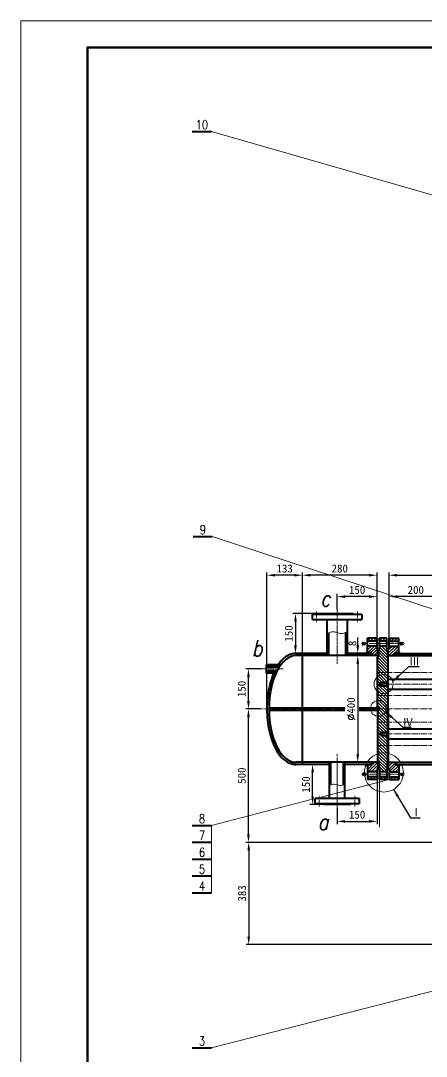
# Model space of a CAD drawing. Extents: x 0 to 19525, y -1551 to 5940.
# Drawn here: x 11115 to 12636, y 2058 to 5940 of the extents above; entities that cross this region are included whole.
import ezdxf
from ezdxf.enums import TextEntityAlignment as Align

# ---------------------------------------------------------------- set-up
doc = ezdxf.new("R2010")
doc.units = 0
doc.header["$LTSCALE"] = 10
doc.header["$PDMODE"] = 1
doc.linetypes.add('ZXX-L', pattern=[3.28, 2.5, -0.3, 0.18, -0.3])
doc.linetypes.add('ZXX-S', pattern=[1.27, 0.75, -0.2, 0.12, -0.2])
doc.layers.get('Defpoints').update_dxf_attribs({"linetype": 'CONTINUOUS'})
for name, color, linetype, lineweight in [('A 粗实线', 1, 'CONTINUOUS', 40), ('B 细实线', 7, 'CONTINUOUS', 18), ('C 文 字', 2, 'CONTINUOUS', 20), ('D 短中心线', 3, 'ZXX-S', 18), ('E 长中心线', 3, 'ZXX-L', 18), ('J 标注尺寸', 2, 'CONTINUOUS', 18)]:
    doc.layers.add(name, color=color, linetype=linetype, lineweight=lineweight)
doc.styles.add('ITALICT', font='ITALICT.shx', dxfattribs={"width": 0.7})
doc.styles.add('ROMANC', font='romanc', dxfattribs={"width": 0.7, "height": 6})
doc.styles.get("Standard").update_dxf_attribs({"font": 'SIMFANG.TTF'})
doc.dimstyles.new('通用标注4.0', dxfattribs={"dimscale": 10, "dimtxt": 3, "dimasz": 3, "dimexe": 1, "dimexo": 0, "dimgap": 1, "dimtad": 1, "dimdec": 0, "dimzin": 0, "dimdsep": 46, "dimtxsty": 'Standard', "dimcen": 0, "dimadec": 0, "dimazin": 0, "dimtfac": 0.375, "dimtdec": 0, "dimtmove": 2, "dimatfit": 3, "dimfxl": 0, "dimtzin": 0, "dimarcsym": 0})
pattern_1 = [(315, (0, 6719.8421), (-1.12253202, -1.12253202), []), (225, (0, 6719.8421), (-1.12253202, 1.12253202), [])]

# ---------------------------------------------------------------- blocks, each defined once
blk = doc.blocks.new('*D40')
at = {"layer": 'C 文 字', "color": 0, "lineweight": -2}
for p, q in [((12496.4, 3624.9), (12496.4, 3791)), ((12666.4, 3781), (12526.4, 3781)), ((12696.4, 3797.5), (12696.4, 3771))]:
    blk.add_line(p, q, dxfattribs=at)
at = {"layer": 'C 文 字', "color": 0}
for points in [[(12526.4, 3786), (12526.4, 3776), (12496.4, 3781)], [(12666.4, 3786), (12666.4, 3776), (12696.4, 3781)]]:
    blk.add_solid(points, dxfattribs=at)
at = {"layer": 'Defpoints', "color": 0}
for p in [(12496.4, 3781), (12696.4, 3797.5), (12496.4, 3624.9)]:
    blk.add_point(p, dxfattribs=at)
at = {"layer": 'C 文 字', "color": 0, "insert": (12596.4, 3806), "char_height": 30, "attachment_point": 5}
blk.add_mtext('200', dxfattribs=at)
blk = doc.blocks.new('*D41')
at = {"layer": 'C 文 字', "color": 0, "lineweight": -2}
for p, q in [((12301.4, 3732.2), (12301.4, 3791)), ((12421.4, 3781), (12331.4, 3781)), ((12451.4, 3624.9), (12451.4, 3791))]:
    blk.add_line(p, q, dxfattribs=at)
at = {"layer": 'C 文 字', "color": 0}
for points in [[(12331.4, 3786), (12331.4, 3776), (12301.4, 3781)], [(12421.4, 3786), (12421.4, 3776), (12451.4, 3781)]]:
    blk.add_solid(points, dxfattribs=at)
at = {"layer": 'Defpoints', "color": 0}
for p in [(12301.4, 3781), (12301.4, 3732.2), (12451.4, 3624.9)]:
    blk.add_point(p, dxfattribs=at)
at = {"layer": 'C 文 字', "color": 0, "insert": (12376.4, 3806), "char_height": 30, "attachment_point": 5}
blk.add_mtext('150', dxfattribs=at)
blk = doc.blocks.new('*D42')
at = {"layer": 'C 文 字', "color": 0, "lineweight": -2}
for p, q in [((12396.1, 3559.9), (12368.8, 3559.9)), ((12378.8, 3529.9), (12378.8, 3189.9)), ((12396.1, 3159.9), (12368.8, 3159.9))]:
    blk.add_line(p, q, dxfattribs=at)
at = {"layer": 'C 文 字', "color": 0}
for points in [[(12373.8, 3529.9), (12383.8, 3529.9), (12378.8, 3559.9)], [(12373.8, 3189.9), (12383.8, 3189.9), (12378.8, 3159.9)]]:
    blk.add_solid(points, dxfattribs=at)
at = {"layer": 'Defpoints', "color": 0}
for p in [(12396.1, 3559.9), (12378.8, 3159.9), (12396.1, 3159.9)]:
    blk.add_point(p, dxfattribs=at)
at = {"layer": 'C 文 字', "color": 0, "insert": (12353.8, 3359.9), "char_height": 30, "attachment_point": 5, "rotation": 90}
blk.add_mtext('{\\Ftxt.shx;%%c}400', dxfattribs=at)
blk = doc.blocks.new('*D43')
at = {"layer": 'C 文 字', "color": 0, "lineweight": -2}
for p, q in [((12378.8, 3597.9), (12378.8, 3627.9)), ((12378.8, 3567.9), (12368.8, 3567.9)), ((12378.8, 3559.9), (12368.8, 3559.9)), ((12378.8, 3559.9), (12378.8, 3567.9)), ((12378.8, 3529.9), (12378.8, 3499.9))]:
    blk.add_line(p, q, dxfattribs=at)
at = {"layer": 'C 文 字', "color": 0}
for points in [[(12373.8, 3597.9), (12383.8, 3597.9), (12378.8, 3567.9)], [(12373.8, 3529.9), (12383.8, 3529.9), (12378.8, 3559.9)]]:
    blk.add_solid(points, dxfattribs=at)
at = {"layer": 'Defpoints', "color": 0}
for p in [(12378.8, 3567.9), (12378.8, 3567.9), (12378.8, 3559.9)]:
    blk.add_point(p, dxfattribs=at)
at = {"layer": 'C 文 字', "color": 0, "insert": (12358.6, 3605.9), "char_height": 30, "attachment_point": 5, "rotation": 90}
blk.add_mtext('8', dxfattribs=at)
blk = doc.blocks.new('*D44')
at = {"layer": 'C 文 字', "color": 0, "lineweight": -2}
for p, q in [((12016.5, 3509.9), (11959, 3509.9)), ((11969, 3389.9), (11969, 3479.9)), ((12013, 3359.9), (11959, 3359.9))]:
    blk.add_line(p, q, dxfattribs=at)
at = {"layer": 'C 文 字', "color": 0}
for points in [[(11964, 3479.9), (11974, 3479.9), (11969, 3509.9)], [(11964, 3389.9), (11974, 3389.9), (11969, 3359.9)]]:
    blk.add_solid(points, dxfattribs=at)
at = {"layer": 'Defpoints', "color": 0}
for p in [(11969, 3509.9), (12016.5, 3509.9), (12013, 3359.9)]:
    blk.add_point(p, dxfattribs=at)
at = {"layer": 'C 文 字', "color": 0, "insert": (11944, 3434.9), "char_height": 30, "attachment_point": 5, "rotation": 90}
blk.add_mtext('150', dxfattribs=at)
blk = doc.blocks.new('*D45')
at = {"layer": 'C 文 字', "color": 0, "lineweight": -2}
for p, q in [((12171.4, 3559.9), (12171.4, 3871.3)), ((12421.4, 3861.3), (12201.4, 3861.3)), ((12451.4, 3764.2), (12451.4, 3871.3))]:
    blk.add_line(p, q, dxfattribs=at)
at = {"layer": 'C 文 字', "color": 0}
for points in [[(12201.4, 3866.3), (12201.4, 3856.3), (12171.4, 3861.3)], [(12421.4, 3866.3), (12421.4, 3856.3), (12451.4, 3861.3)]]:
    blk.add_solid(points, dxfattribs=at)
at = {"layer": 'Defpoints', "color": 0}
for p in [(12171.4, 3861.3), (12451.4, 3764.2), (12171.4, 3559.9)]:
    blk.add_point(p, dxfattribs=at)
at = {"layer": 'C 文 字', "color": 0, "insert": (12311.4, 3886.3), "char_height": 30, "attachment_point": 5}
blk.add_mtext('280', dxfattribs=at)
blk = doc.blocks.new('*D46')
at = {"layer": 'C 文 字', "color": 0, "lineweight": -2}
for p, q in [((12038.4, 3359.9), (12038.4, 3871.3)), ((12141.4, 3861.3), (12068.4, 3861.3)), ((12171.4, 3861.3), (12171.4, 3871.3))]:
    blk.add_line(p, q, dxfattribs=at)
at = {"layer": 'C 文 字', "color": 0}
for points in [[(12068.4, 3866.3), (12068.4, 3856.3), (12038.4, 3861.3)], [(12141.4, 3866.3), (12141.4, 3856.3), (12171.4, 3861.3)]]:
    blk.add_solid(points, dxfattribs=at)
at = {"layer": 'Defpoints', "color": 0}
for p in [(12038.4, 3861.3), (12171.4, 3861.3), (12038.4, 3359.9)]:
    blk.add_point(p, dxfattribs=at)
at = {"layer": 'C 文 字', "color": 0, "insert": (12104.9, 3886.3), "char_height": 30, "attachment_point": 5}
blk.add_mtext('133', dxfattribs=at)
blk = doc.blocks.new('*D47')
at = {"layer": 'C 文 字', "color": 0, "lineweight": -2}
for p, q in [((11969, 3359.9), (11959, 3359.9)), ((11969, 2889.9), (11969, 3329.9)), ((12755.1, 2859.9), (11959, 2859.9))]:
    blk.add_line(p, q, dxfattribs=at)
at = {"layer": 'C 文 字', "color": 0}
for points in [[(11964, 3329.9), (11974, 3329.9), (11969, 3359.9)], [(11964, 2889.9), (11974, 2889.9), (11969, 2859.9)]]:
    blk.add_solid(points, dxfattribs=at)
at = {"layer": 'Defpoints', "color": 0}
for p in [(11969, 3359.9), (11969, 3359.9), (12755.1, 2859.9)]:
    blk.add_point(p, dxfattribs=at)
at = {"layer": 'C 文 字', "color": 0, "insert": (11944, 3109.9), "char_height": 30, "attachment_point": 5, "rotation": 90}
blk.add_mtext('500', dxfattribs=at)
blk = doc.blocks.new('*D48')
at = {"layer": 'C 文 字', "color": 0, "lineweight": -2}
for p, q in [((12451.4, 3094.9), (12451.4, 2928.6)), ((12301.4, 2987.7), (12301.4, 2928.6)), ((12331.4, 2938.6), (12421.4, 2938.6))]:
    blk.add_line(p, q, dxfattribs=at)
at = {"layer": 'C 文 字', "color": 0}
for points in [[(12331.4, 2943.6), (12331.4, 2933.6), (12301.4, 2938.6)], [(12421.4, 2943.6), (12421.4, 2933.6), (12451.4, 2938.6)]]:
    blk.add_solid(points, dxfattribs=at)
at = {"layer": 'Defpoints', "color": 0}
for p in [(12451.4, 3094.9), (12301.4, 2987.7), (12451.4, 2938.6)]:
    blk.add_point(p, dxfattribs=at)
at = {"layer": 'C 文 字', "color": 0, "insert": (12376.4, 2963.6), "char_height": 30, "attachment_point": 5}
blk.add_mtext('150', dxfattribs=at)
blk = doc.blocks.new('*D49')
at = {"layer": 'C 文 字', "color": 0, "lineweight": -2}
for p, q in [((12240.4, 3718), (12135.3, 3718)), ((12145.3, 3688), (12145.3, 3597.9)), ((12240.4, 3567.9), (12135.3, 3567.9))]:
    blk.add_line(p, q, dxfattribs=at)
at = {"layer": 'C 文 字', "color": 0}
for points in [[(12140.3, 3688), (12150.3, 3688), (12145.3, 3718)], [(12140.3, 3597.9), (12150.3, 3597.9), (12145.3, 3567.9)]]:
    blk.add_solid(points, dxfattribs=at)
at = {"layer": 'Defpoints', "color": 0}
for p in [(12240.4, 3718), (12145.3, 3567.9), (12240.4, 3567.9)]:
    blk.add_point(p, dxfattribs=at)
at = {"layer": 'C 文 字', "color": 0, "insert": (12120.3, 3642.9), "char_height": 30, "attachment_point": 5, "rotation": 90}
blk.add_mtext('150', dxfattribs=at)
blk = doc.blocks.new('*D50')
at = {"layer": 'C 文 字', "color": 0, "lineweight": -2}
for p, q in [((12257.9, 3151.9), (12199.7, 3151.9)), ((12209.7, 3031.7), (12209.7, 3121.9)), ((12272.9, 3001.7), (12199.7, 3001.7))]:
    blk.add_line(p, q, dxfattribs=at)
at = {"layer": 'C 文 字', "color": 0}
for points in [[(12204.7, 3121.9), (12214.7, 3121.9), (12209.7, 3151.9)], [(12204.7, 3031.7), (12214.7, 3031.7), (12209.7, 3001.7)]]:
    blk.add_solid(points, dxfattribs=at)
at = {"layer": 'Defpoints', "color": 0}
for p in [(12209.7, 3151.9), (12257.9, 3151.9), (12272.9, 3001.7)]:
    blk.add_point(p, dxfattribs=at)
at = {"layer": 'C 文 字', "color": 0, "insert": (12184.7, 3076.8), "char_height": 30, "attachment_point": 5, "rotation": 90}
blk.add_mtext('150', dxfattribs=at)
blk = doc.blocks.new('*D56')
at = {"layer": 'C 文 字', "color": 0, "lineweight": -2}
for p, q in [((12496.4, 3781), (12496.4, 3871.3)), ((12526.4, 3861.3), (12956.4, 3861.3)), ((12986.4, 3549.9), (12986.4, 3871.3))]:
    blk.add_line(p, q, dxfattribs=at)
at = {"layer": 'C 文 字', "color": 0}
for points in [[(12526.4, 3866.3), (12526.4, 3856.3), (12496.4, 3861.3)], [(12956.4, 3866.3), (12956.4, 3856.3), (12986.4, 3861.3)]]:
    blk.add_solid(points, dxfattribs=at)
at = {"layer": 'Defpoints', "color": 0}
for p in [(12986.4, 3861.3), (12496.4, 3781), (12986.4, 3549.9)]:
    blk.add_point(p, dxfattribs=at)
at = {"layer": 'C 文 字', "color": 0, "insert": (12741.4, 3886.3), "char_height": 30, "attachment_point": 5}
blk.add_mtext('490', dxfattribs=at)
blk = doc.blocks.new('*D58')
at = {"layer": 'C 文 字', "color": 0, "lineweight": -2}
for p, q in [((11970, 2859.9), (11960, 2859.9)), ((11970, 2829.9), (11970, 2506.8)), ((13404.4, 2476.8), (11960, 2476.8))]:
    blk.add_line(p, q, dxfattribs=at)
at = {"layer": 'C 文 字', "color": 0}
for points in [[(11965, 2829.9), (11975, 2829.9), (11970, 2859.9)], [(11965, 2506.8), (11975, 2506.8), (11970, 2476.8)]]:
    blk.add_solid(points, dxfattribs=at)
at = {"layer": 'Defpoints', "color": 0}
for p in [(11970, 2859.9), (11970, 2476.8), (13404.4, 2476.8)]:
    blk.add_point(p, dxfattribs=at)
at = {"layer": 'C 文 字', "color": 0, "insert": (11945, 2668.4), "char_height": 30, "attachment_point": 5, "rotation": 90}
blk.add_mtext('383', dxfattribs=at)

msp = doc.modelspace()

# ---------------------------------------------------------------- hatches: boundary and pattern name
at = {"layer": 'C 文 字'}
h = msp.add_hatch(dxfattribs=at)
h.set_pattern_fill('ANSI31', color=256, scale=2.5, style=0)
h.paths.add_polyline_path([(12451.41, 3624.92), (12415.41, 3624.92), (12415.41, 3613.92), (12451.41, 3613.92)])
h.paths.add_polyline_path([(12451.41, 3595.92), (12415.41, 3595.92), (12415.41, 3575.12), (12418.41, 3569.92), (12428.41, 3569.92), (12434.18, 3559.92), (12454.41, 3559.92), (12454.41, 3582.42), (12451.41, 3585.42)])
h.paths.add_polyline_path([(12532.41, 3624.92), (12496.41, 3624.92), (12496.41, 3613.92), (12532.41, 3613.92)])
h.paths.add_polyline_path([(12532.41, 3595.92), (12496.41, 3595.92), (12496.41, 3585.42), (12493.41, 3582.42), (12493.41, 3559.92), (12513.63, 3559.92), (12519.41, 3569.92), (12529.41, 3569.92), (12532.41, 3575.12)])
h = msp.add_hatch(dxfattribs=at)
h.set_pattern_fill('ANSI31', color=256, scale=2.5, angle=90, style=0)
h.paths.add_polyline_path([(12460.41, 3624.92), (12460.41, 3613.92), (12487.41, 3613.92), (12487.41, 3624.92)])
h.paths.add_polyline_path([(12460.41, 3585.42), (12457.41, 3582.42), (12457.41, 3557.92), (12453.41, 3553.92), (12453.41, 3496.52), (12491.41, 3496.52), (12491.41, 3556.92), (12490.41, 3557.92), (12490.41, 3582.42), (12487.41, 3585.42), (12487.41, 3595.92), (12460.41, 3595.92)])
h.paths.add_polyline_path([(12453.41, 3496.52), (12453.41, 3453.22), (12461.94, 3453.22), (12465.41, 3459.22), (12471.41, 3459.22), (12471.41, 3461.22), (12491.41, 3461.22), (12491.41, 3496.52)])
h.paths.add_polyline_path([(12471.41, 3461.22), (12471.41, 3459.22), (12489.41, 3459.22), (12491.41, 3461.22)], flags=16)
h.paths.add_polyline_path([(12471.41, 3447.22), (12471.41, 3445.22), (12491.41, 3445.22), (12489.41, 3447.22)])
h = msp.add_hatch(dxfattribs=at)
h.set_pattern_fill('ANSI37', color=256, scale=0.5, style=0)
h.paths.add_polyline_path([(12428.41, 3569.92), (12418.41, 3569.92), (12415.41, 3575.12), (12409.41, 3567.92), (12425.41, 3567.92), (12425.41, 3559.92), (12434.18, 3559.92)])
h = msp.add_hatch(dxfattribs=at)
h.set_pattern_fill('ANSI37', color=256, scale=0.5, style=0)
h.paths.add_polyline_path([(12457.41, 3582.42), (12454.41, 3582.42), (12454.41, 3559.92), (12457.41, 3559.92)])
h.paths.add_polyline_path([(12493.41, 3582.42), (12490.41, 3582.42), (12490.41, 3559.92), (12493.41, 3559.92)])
h = msp.add_hatch(dxfattribs=at)
h.set_pattern_fill('ANSI37', color=256, scale=0.5, style=0)
h.set_pattern_definition([(135, (24947.8168, 0), (1.12253202, 1.12253202), []), (45, (24947.8168, 0), (1.12253202, -1.12253202), [])])
h.paths.add_polyline_path([(12519.41, 3569.92), (12529.41, 3569.92), (12532.41, 3575.12), (12538.41, 3567.92), (12522.41, 3567.92), (12522.41, 3559.92), (12513.63, 3559.92)])
h = msp.add_hatch(dxfattribs=at)
h.set_pattern_fill('ANSI31', color=256, scale=2.5, angle=90, style=0)
h.paths.add_polyline_path([(12491.41, 3445.22), (12471.41, 3445.22), (12471.41, 3447.22), (12465.41, 3447.22), (12461.94, 3453.22), (12453.41, 3453.22), (12453.41, 3409.92), (12491.41, 3409.92)])
h.paths.add_polyline_path([(12491.41, 3409.92), (12453.41, 3409.92), (12453.41, 3365.92), (12457.41, 3365.92), (12457.41, 3359.92), (12491.41, 3359.92)])
h.paths.add_polyline_path([(12453.41, 3309.92), (12491.41, 3309.92), (12491.41, 3359.92), (12457.41, 3359.92), (12457.41, 3353.92), (12453.41, 3353.92)])
h = msp.add_hatch(dxfattribs=at)
h.set_pattern_fill('ANSI37', color=256, scale=0.5, style=0)
h.paths.add_polyline_path([(12457.41, 3365.92), (12454.41, 3365.92), (12454.41, 3359.92), (12457.41, 3359.92)])
h.paths.add_polyline_path([(12457.41, 3359.92), (12454.41, 3359.92), (12454.41, 3353.92), (12457.41, 3353.92)])
h = msp.add_hatch(dxfattribs=at)
h.set_pattern_fill('ANSI31', color=256, scale=2.5, angle=90, style=0)
h.paths.add_polyline_path([(12491.41, 3309.92), (12453.41, 3309.92), (12453.41, 3266.62), (12461.94, 3266.62), (12465.41, 3272.62), (12471.41, 3272.62), (12471.41, 3274.62), (12491.41, 3274.62)])
h.paths.add_polyline_path([(12491.41, 3274.62), (12471.41, 3274.62), (12471.41, 3272.62), (12489.41, 3272.62)], flags=16)
h.paths.add_polyline_path([(12489.41, 3260.62), (12471.41, 3260.62), (12471.41, 3258.62), (12491.41, 3258.62)], flags=17)
h.paths.add_polyline_path([(12491.41, 3258.62), (12471.41, 3258.62), (12471.41, 3260.62), (12465.41, 3260.62), (12461.94, 3266.62), (12453.41, 3266.62), (12453.41, 3223.32), (12491.41, 3223.32)])
h.paths.add_polyline_path([(12491.41, 3223.32), (12453.41, 3223.32), (12453.41, 3165.92), (12457.41, 3161.92), (12457.41, 3137.42), (12460.41, 3134.42), (12460.41, 3123.92), (12487.41, 3123.92), (12487.41, 3134.42), (12490.41, 3137.42), (12490.41, 3161.92), (12491.41, 3162.92)])
h.paths.add_polyline_path([(12487.41, 3105.92), (12460.41, 3105.92), (12460.41, 3094.92), (12487.41, 3094.92)])
h = msp.add_hatch(dxfattribs=at)
h.set_pattern_fill('ANSI37', color=256, scale=0.5, style=0)
h.set_pattern_definition(pattern_1)
h.paths.add_polyline_path([(12428.41, 3149.92), (12418.41, 3149.92), (12415.41, 3144.72), (12409.41, 3151.92), (12425.41, 3151.92), (12425.41, 3159.92), (12434.18, 3159.92)])
h = msp.add_hatch(dxfattribs=at)
h.set_pattern_fill('ANSI31', color=256, scale=2.5, style=0)
h.paths.add_polyline_path([(12451.41, 3123.92), (12451.41, 3134.42), (12454.41, 3137.42), (12454.41, 3159.92), (12434.18, 3159.92), (12428.41, 3149.92), (12418.41, 3149.92), (12415.41, 3144.72), (12415.41, 3123.92)])
h.paths.add_polyline_path([(12451.41, 3094.92), (12451.41, 3105.92), (12415.41, 3105.92), (12415.41, 3094.92)])
h.paths.add_polyline_path([(12532.41, 3094.92), (12532.41, 3105.92), (12496.41, 3105.92), (12496.41, 3094.92)])
h.paths.add_polyline_path([(12532.41, 3123.92), (12532.41, 3144.72), (12529.41, 3149.92), (12519.41, 3149.92), (12513.63, 3159.92), (12493.41, 3159.92), (12493.41, 3137.42), (12496.41, 3134.42), (12496.41, 3123.92)])
h = msp.add_hatch(dxfattribs=at)
h.set_pattern_fill('ANSI37', color=256, scale=0.5, style=0)
h.set_pattern_definition(pattern_1)
h.paths.add_polyline_path([(12457.41, 3137.42), (12454.41, 3137.42), (12454.41, 3159.92), (12457.41, 3159.92)])
h.paths.add_polyline_path([(12493.41, 3137.42), (12490.41, 3137.42), (12490.41, 3159.92), (12493.41, 3159.92)])
h = msp.add_hatch(dxfattribs=at)
h.set_pattern_fill('ANSI37', color=256, scale=0.5, style=0)
h.set_pattern_definition([(225, (24947.8168, 6719.8421), (1.12253202, -1.12253202), []), (315, (24947.8168, 6719.8421), (1.12253202, 1.12253202), [])])
h.paths.add_polyline_path([(12519.41, 3149.92), (12529.41, 3149.92), (12532.41, 3144.72), (12538.41, 3151.92), (12522.41, 3151.92), (12522.41, 3159.92), (12513.63, 3159.92)])

# ---------------------------------------------------------------- linework, layer by layer
at = {"layer": 'A 粗实线'}
for p, q in [((11757.98, 5524.66), (11830.19, 5524.66)), ((11761.19, 4006.84), (11833.4, 4006.84)), ((12208.91, 3694.96), (12208.91, 3714.96)), ((12208.91, 3714.96), (12393.91, 3714.96)), ((12208.91, 3694.96), (12393.91, 3694.96)), ((12240.41, 3714.96), (12240.41, 3717.96)), ((12240.41, 3717.96), (12362.41, 3717.96)), ((12263.41, 3694.96), (12263.41, 3559.92)), ((12339.41, 3694.96), (12339.41, 3559.96)), ((12362.41, 3717.96), (12362.41, 3717.96)), ((12362.41, 3714.96), (12362.41, 3717.96)), ((12393.91, 3714.96), (12393.91, 3694.96)), ((12269.41, 3645.7), (12269.41, 3559.92)), ((12333.41, 3646.55), (12333.41, 3559.92)), ((12408.13, 3599.33), (12396.94, 3610.52)), ((12396.94, 3599.33), (12408.13, 3610.52)), ((12415.41, 3575.12), (12415.41, 3624.92)), ((12451.41, 3624.92), (12415.41, 3624.92)), ((12451.41, 3613.92), (12415.41, 3613.92)), ((12451.41, 3585.42), (12451.41, 3624.92)), ((12487.41, 3624.92), (12460.41, 3624.92)), ((12460.41, 3585.42), (12460.41, 3624.92)), ((12487.41, 3613.92), (12460.41, 3613.92)), ((12487.41, 3585.42), (12487.41, 3624.92)), ((12496.41, 3585.42), (12496.41, 3624.92)), ((12496.41, 3624.92), (12532.41, 3624.92)), ((12496.41, 3613.92), (12532.41, 3613.92)), ((12532.41, 3575.12), (12532.41, 3624.92)), ((12550.88, 3599.33), (12539.69, 3610.52)), ((12539.69, 3599.33), (12550.88, 3610.52)), ((12415.41, 3575.12), (12409.41, 3567.92)), ((12451.41, 3595.92), (12415.41, 3595.92)), ((12418.41, 3569.92), (12415.41, 3575.12)), ((12451.41, 3585.42), (12454.41, 3582.42)), ((12454.41, 3554.92), (12454.41, 3582.42)), ((12454.41, 3582.42), (12457.41, 3582.42)), ((12457.41, 3582.42), (12460.41, 3585.42)), ((12457.41, 3557.92), (12457.41, 3582.42)), ((12487.41, 3595.92), (12460.41, 3595.92)), ((12490.41, 3582.42), (12487.41, 3585.42)), ((12493.41, 3582.42), (12490.41, 3582.42)), ((12490.41, 3582.42), (12490.41, 3557.92)), ((12493.41, 3582.42), (12496.41, 3585.42)), ((12493.41, 3359.92), (12493.41, 3582.42)), ((12496.41, 3595.92), (12532.41, 3595.92)), ((12529.41, 3569.92), (12532.41, 3575.12)), ((12532.41, 3575.12), (12538.41, 3567.92)), ((12263.41, 3567.92), (12146.41, 3567.92)), ((12425.41, 3559.92), (12146.41, 3559.92)), ((12171.41, 3151.92), (12171.41, 3567.92)), ((12425.41, 3567.92), (12339.41, 3567.92)), ((12457.41, 3559.92), (12339.41, 3559.92)), ((12428.41, 3569.92), (12418.41, 3569.92)), ((12425.41, 3559.92), (12425.41, 3567.92)), ((12434.18, 3559.92), (12428.41, 3569.92)), ((12453.41, 3553.92), (12457.41, 3557.92)), ((12453.41, 3363.92), (12453.41, 3553.92)), ((12490.41, 3559.92), (12708.17, 3559.92)), ((12491.41, 3556.92), (12490.41, 3557.92)), ((12491.41, 3556.92), (12491.41, 3359.92)), ((12513.63, 3559.92), (12519.41, 3569.92)), ((12519.41, 3569.92), (12529.41, 3569.92)), ((12522.41, 3559.92), (12522.41, 3567.92)), ((12522.41, 3567.92), (12704.41, 3567.92)), ((12090.63, 3525.92), (12036.13, 3525.92)), ((12036.13, 3493.92), (12036.13, 3525.92)), ((12084.46, 3516.92), (12036.13, 3516.92)), ((12076.5, 3502.92), (12036.13, 3502.92)), ((12072.17, 3493.92), (12036.13, 3493.92)), ((12465.41, 3459.22), (12461.94, 3453.22)), ((12465.41, 3453.22), (12465.41, 3459.22)), ((12465.41, 3459.22), (12489.41, 3459.22)), ((12471.41, 3453.22), (12471.41, 3461.22)), ((12491.41, 3461.22), (12489.41, 3459.22)), ((12489.41, 3459.22), (12489.41, 3453.22)), ((12491.41, 3472.22), (12986.41, 3472.22)), ((12491.41, 3453.22), (12491.41, 3461.22)), ((12465.41, 3447.22), (12461.94, 3453.22)), ((12465.41, 3453.22), (12465.41, 3447.22)), ((12465.41, 3447.22), (12489.41, 3447.22)), ((12471.41, 3453.22), (12471.41, 3445.22)), ((12489.41, 3447.22), (12489.41, 3453.22)), ((12491.41, 3445.22), (12489.41, 3447.22)), ((12491.41, 3453.22), (12491.41, 3445.22)), ((12491.41, 3434.22), (12986.41, 3434.22)), ((12046.41, 3363.92), (12330.08, 3363.92)), ((12046.41, 3355.92), (12330.55, 3355.92)), ((12383.97, 3363.92), (12454.41, 3363.92)), ((12384.32, 3355.92), (12454.41, 3355.92)), ((12457.41, 3365.92), (12453.41, 3365.92)), ((12453.41, 3355.92), (12453.41, 3165.92)), ((12453.41, 3353.92), (12457.41, 3353.92)), ((12454.41, 3353.92), (12454.41, 3365.92)), ((12457.41, 3353.92), (12457.41, 3365.92)), ((12491.41, 3162.92), (12491.41, 3359.92)), ((12491.41, 3162.92), (12491.41, 3359.92)), ((12493.41, 3359.92), (12493.41, 3137.42)), ((12465.41, 3272.62), (12461.94, 3266.62)), ((12465.41, 3260.62), (12461.94, 3266.62)), ((12465.41, 3272.62), (12489.41, 3272.62)), ((12465.41, 3266.62), (12465.41, 3272.62)), ((12465.41, 3266.62), (12465.41, 3260.62)), ((12471.41, 3266.62), (12471.41, 3274.62)), ((12471.41, 3266.62), (12471.41, 3258.62)), ((12491.41, 3274.62), (12489.41, 3272.62)), ((12489.41, 3272.62), (12489.41, 3266.62)), ((12489.41, 3260.62), (12489.41, 3266.62)), ((12491.41, 3285.62), (12986.41, 3285.62)), ((12491.41, 3266.62), (12491.41, 3274.62)), ((12491.41, 3266.62), (12491.41, 3258.62)), ((12465.41, 3260.62), (12489.41, 3260.62)), ((12491.41, 3258.62), (12489.41, 3260.62)), ((12491.41, 3247.62), (12986.41, 3247.62)), ((12272.92, 3159.92), (12146.41, 3159.92)), ((12272.92, 3151.92), (12146.41, 3151.92)), ((12457.41, 3159.92), (12272.92, 3159.92)), ((12272.92, 3024.74), (12272.92, 3159.92)), ((12277.92, 3075.24), (12277.92, 3159.92)), ((12324.92, 3075.48), (12324.92, 3159.92)), ((12329.92, 3024.74), (12329.92, 3159.92)), ((12425.41, 3151.92), (12329.92, 3151.92)), ((12415.41, 3144.72), (12409.41, 3151.92)), ((12418.41, 3149.92), (12415.41, 3144.72)), ((12415.41, 3144.72), (12415.41, 3094.92)), ((12428.41, 3149.92), (12418.41, 3149.92)), ((12425.41, 3159.92), (12425.41, 3151.92)), ((12434.18, 3159.92), (12428.41, 3149.92)), ((12453.41, 3165.92), (12457.41, 3161.92)), ((12454.41, 3164.92), (12454.41, 3137.42)), ((12457.41, 3161.92), (12457.41, 3137.42)), ((12491.41, 3162.92), (12490.41, 3161.92)), ((12491.41, 3162.92), (12490.41, 3161.92)), ((12490.41, 3137.42), (12490.41, 3161.92)), ((12490.41, 3137.42), (12490.41, 3161.92)), ((12490.41, 3159.92), (12708.17, 3159.92)), ((12513.63, 3159.92), (12519.41, 3149.92)), ((12519.41, 3149.92), (12529.41, 3149.92)), ((12522.41, 3159.92), (12522.41, 3151.92)), ((12522.41, 3151.92), (12704.41, 3151.92)), ((12529.41, 3149.92), (12532.41, 3144.72)), ((12532.41, 3144.72), (12538.41, 3151.92)), ((12532.41, 3144.72), (12532.41, 3094.92)), ((12396.94, 3120.52), (12408.13, 3109.33)), ((12408.13, 3120.52), (12396.94, 3109.33)), ((12451.41, 3123.92), (12415.41, 3123.92)), ((12451.41, 3105.92), (12415.41, 3105.92)), ((12454.41, 3137.42), (12451.41, 3134.42)), ((12451.41, 3134.42), (12451.41, 3094.92)), ((12454.41, 3137.42), (12457.41, 3137.42)), ((12457.41, 3137.42), (12460.41, 3134.42)), ((12460.41, 3134.42), (12460.41, 3094.92)), ((12487.41, 3123.92), (12460.41, 3123.92)), ((12487.41, 3105.92), (12460.41, 3105.92)), ((12490.41, 3137.42), (12487.41, 3134.42)), ((12487.41, 3134.42), (12487.41, 3094.92)), ((12493.41, 3137.42), (12490.41, 3137.42)), ((12493.41, 3137.42), (12496.41, 3134.42)), ((12496.41, 3134.42), (12496.41, 3094.92)), ((12496.41, 3123.92), (12532.41, 3123.92)), ((12496.41, 3105.92), (12532.41, 3105.92)), ((12539.69, 3120.52), (12550.88, 3109.33)), ((12550.88, 3120.52), (12539.69, 3109.33)), ((12451.41, 3094.92), (12415.41, 3094.92)), ((12487.41, 3094.92), (12460.41, 3094.92)), ((12496.41, 3094.92), (12532.41, 3094.92)), ((12218.91, 3001.74), (12218.91, 3024.74)), ((12383.91, 3024.74), (12218.91, 3024.74)), ((12383.91, 3004.74), (12218.91, 3004.74)), ((12352.41, 3001.74), (12250.41, 3001.74)), ((12250.41, 3001.74), (12250.41, 3001.74)), ((12250.44, 3004.66), (12250.44, 3001.66)), ((12352.41, 3004.74), (12352.41, 3001.74)), ((12383.91, 3024.74), (12383.91, 3004.74)), ((11757.98, 2923.42), (11830.19, 2923.42)), ((11757.98, 2860.22), (11830.19, 2860.22)), ((11757.98, 2797.02), (11830.19, 2797.02)), ((11757.98, 2733.81), (11830.19, 2733.81)), ((11757.98, 2670.61), (11830.19, 2670.61)), ((11757.98, 2089.89), (11830.19, 2089.89))]:
    msp.add_line(p, q, dxfattribs=at)
at = {"layer": 'A 粗实线', "color": 5, "lineweight": 120}
msp.add_lwpolyline([(11365.22, 100), (19425.22, 100), (19425.22, 5840), (11365.22, 5840)], close=True, dxfattribs=at)
at = {"layer": 'A 粗实线'}
msp.add_ellipse((12146.41, 3359.92), major_axis=(0, -200), ratio=0.5, start_param=3.1415927, end_param=6.2831853, dxfattribs=at)
for points, knots in [([(12146.41, 3567.92), (12142.61, 3567.92), (12138.81, 3567.55), (12131.29, 3566.06), (12127.58, 3564.96), (12120.28, 3562.05), (12116.7, 3560.26), (12106.63, 3554.14), (12100.35, 3549), (12089.65, 3537.86), (12085.09, 3532.19), (12080.81, 3525.92)], [3.14159265, 3.14159265, 3.14159265, 3.14159265, 3.23983087, 3.23983087, 3.33806909, 3.33806909, 3.43630731, 3.43630731, 3.62161939, 3.62161939, 3.77263705, 3.77263705, 3.77263705, 3.77263705]), ([(12063.43, 3493.92), (12063.21, 3493.43), (12063, 3492.93), (12058.28, 3481.81), (12054.34, 3470.33), (12047.69, 3446.11), (12044.99, 3433.36), (12040.93, 3407.07), (12039.57, 3393.54), (12038.23, 3366.21), (12038.25, 3352.41), (12039.67, 3325.1), (12041.08, 3311.58), (12045.22, 3285.34), (12047.96, 3272.62), (12054.67, 3248.47), (12058.65, 3237.04), (12067.73, 3215.89), (12072.83, 3206.18), (12084.02, 3188.83), (12090.11, 3181.21), (12100.89, 3170.58), (12105.35, 3166.9), (12114.58, 3160.67), (12119.37, 3158.12), (12129.19, 3154.27), (12134.23, 3152.98), (12141.67, 3152.07), (12144.04, 3151.92), (12146.41, 3151.92)], [3.9993641, 3.9993641, 3.9993641, 3.9993641, 4.0088108, 4.0088108, 4.2106901, 4.2106901, 4.4125695, 4.4125695, 4.6144488, 4.6144488, 4.8163282, 4.8163282, 5.0182075, 5.0182075, 5.2200868, 5.2200868, 5.4219662, 5.4219662, 5.6238455, 5.6238455, 5.8257248, 5.8257248, 5.9577928, 5.9577928, 6.0898607, 6.0898607, 6.2219286, 6.2219286, 6.2831853, 6.2831853, 6.2831853, 6.2831853])]:
    msp.add_open_spline(points, degree=3, knots=knots, dxfattribs=at)
at = {"layer": 'B 细实线'}
for p, q in [((12086.5, 3520.05), (12036.13, 3520.05)), ((12074.93, 3499.79), (12036.13, 3499.79)), ((12471.41, 3461.22), (12491.41, 3461.22)), ((12471.41, 3445.22), (12491.41, 3445.22)), ((12471.41, 3274.62), (12491.41, 3274.62)), ((12471.41, 3258.62), (12491.41, 3258.62)), ((11830.19, 2860.22), (11830.19, 2923.42)), ((11830.19, 2797.02), (11830.19, 2860.22)), ((11830.19, 2733.81), (11830.19, 2797.02)), ((11830.19, 2670.61), (11830.19, 2733.81))]:
    msp.add_line(p, q, dxfattribs=at)
msp.add_lwpolyline([(11115.22, 0), (19525.22, 0), (19525.22, 5940), (11115.22, 5940)], close=True, dxfattribs=at)
for points in [[(12263.41, 3642.96, -0.051394), (12276.55, 3648.11, -0.0747555), (12286.21, 3649.29, -0.0891729), (12301.41, 3646.12, 0.0891729), (12316.61, 3642.96, 0.0747555), (12326.27, 3644.14, 0.051394), (12339.41, 3649.29)], [(12329.92, 3077.74, -0.051394), (12320.07, 3073.87, -0.0747555), (12312.82, 3072.99, -0.0891729), (12301.42, 3075.36, 0.0891729), (12290.02, 3077.74, 0.0747555), (12282.78, 3076.85, 0.051394), (12272.92, 3072.99)]]:
    msp.add_lwpolyline(points, format="xyb", dxfattribs=at)
at = {"layer": 'C 文 字'}
msp.add_line((12460.41, 3094.92), (12460.41, 2916.97), dxfattribs=at)
for centre, radius in [((12475.82, 3453.22), 35.76), ((12456.68, 3362.08), 29.87), ((12476.6, 3121.91), 73.32)]:
    msp.add_circle(centre, radius, dxfattribs=at)
at = {"layer": 'D 短中心线'}
for p, q in [((12301.41, 3551.66), (12301.41, 3740.21)), ((12301.41, 3529.28), (12301.41, 3728.92)), ((12224.66, 3724.96), (12224.66, 3684.96)), ((12378.16, 3724.96), (12378.16, 3684.96)), ((12301.41, 3190.56), (12301.41, 2989.92)), ((12301.41, 3168.18), (12301.41, 2979.64)), ((12301.42, 3177.03), (12301.42, 2988.49)), ((12234.66, 2994.74), (12234.66, 3034.74)), ((12368.16, 2994.74), (12368.16, 3034.74))]:
    msp.add_line(p, q, dxfattribs=at)
at = {"layer": 'E 长中心线'}
for p, q in [((12393.14, 3604.92), (12554.65, 3604.92)), ((12099.4, 3509.92), (12016.47, 3509.92)), ((12450.41, 3496.52), (13900.41, 3496.52)), ((12450.41, 3453.22), (13850.41, 3453.22)), ((12450.41, 3409.92), (13800.41, 3409.92)), ((11996.04, 3359.92), (12330.94, 3359.92)), ((12383.97, 3359.92), (13988.95, 3359.92)), ((12450.41, 3309.92), (13800.41, 3309.92)), ((12450.41, 3266.62), (13850.41, 3266.62)), ((12450.41, 3223.32), (13900.41, 3223.32)), ((12393.1, 3114.92), (12554.73, 3114.92))]:
    msp.add_line(p, q, dxfattribs=at)
at = {"layer": 'J 标注尺寸'}
for p, q in [((12988.41, 5190.86), (11830.19, 5524.66)), ((12688.41, 3724.96), (11833.4, 4006.84)), ((12496.41, 3094.92), (12242.16, 3029.76)), ((12204.75, 3020.1), (11830.19, 2923.42)), ((12868.21, 2356.08), (11830.19, 2089.89))]:
    msp.add_line(p, q, dxfattribs=at)

# ---------------------------------------------------------------- texts
at = {"layer": 'C 文 字', "style": 'ROMANC', "width": 0.8}
for s, height, p in [('10', 33.872, (11794.88, 5550.08)), ('9', 33.87, (11798.09, 4032.25)), ('8', 33.87, (11794.88, 2948.84)), ('7', 33.87, (11794.88, 2885.64)), ('6', 33.87, (11794.88, 2822.44)), ('5', 33.87, (11794.88, 2759.23)), ('4', 33.87, (11794.88, 2696.03)), ('3', 33.87, (11794.88, 2115.31))]:
    msp.add_text(s, height=height, dxfattribs=at).set_placement(p, align=Align.MIDDLE)
at = {"layer": 'C 文 字', "style": 'ITALICT', "width": 0.8}
for s, p in [('c', (12239.07, 3744.32)), ('b', (11982.76, 3557.53)), ('a', (12229.18, 2906.97))]:
    msp.add_text(s, height=60, dxfattribs=at).set_placement(p)
at = {"layer": 'C 文 字', "char_height": 30, "attachment_point": 1}
for s, insert in [('Ⅲ', (12570.75, 3553.83)), ('Ⅳ', (12546.59, 3324.74)), ('Ⅰ', (12577.52, 2987.5))]:
    msp.add_mtext(s, dxfattribs=dict(at, insert=insert))

# ---------------------------------------------------------------- dimensions: what is measured, and where the dimension line sits
at = {"layer": 'C 文 字'}
for base, p1, p2, picture, middle in [((12038.41, 3861.28), (12171.41, 3861.28), (12038.41, 3359.92), '*D46', (12104.91, 3886.28)), ((12171.41, 3861.28), (12451.41, 3764.19), (12171.41, 3559.92), '*D45', (12311.41, 3886.28)), ((12986.41, 3861.28), (12496.41, 3781.05), (12986.41, 3549.92), '*D56', (12741.41, 3886.28)), ((12301.41, 3781.05), (12451.41, 3624.92), (12301.41, 3732.17), '*D41', (12376.41, 3806.05)), ((12496.41, 3781.05), (12696.41, 3797.54), (12496.41, 3624.92), '*D40', (12596.41, 3806.05)), ((12451.41, 2938.58), (12301.41, 2987.67), (12451.41, 3094.92), '*D48', (12376.41, 2963.58))]:
    dim = msp.add_linear_dim(base=base, p1=p1, p2=p2, dimstyle='通用标注4.0', dxfattribs=at)
    dim.commit()
    dim.dimension.update_dxf_attribs({"geometry": picture, "text_midpoint": middle})
for base, p1, p2, angle, picture, middle in [((12145.3, 3567.92), (12240.41, 3717.96), (12240.41, 3567.92), 90, '*D49', (12120.3, 3642.94)), ((11969.02, 3509.92), (12013.01, 3359.92), (12016.47, 3509.92), 90, '*D44', (11944.02, 3434.92)), ((11969.02, 3359.92), (12755.08, 2859.92), (11969.02, 3359.92), 90, '*D47', (11944.02, 3109.92)), ((12209.67, 3151.92), (12272.92, 3001.74), (12257.88, 3151.92), 270, '*D50', (12184.67, 3076.83)), ((11970.02, 2476.82), (11970.02, 2859.92), (13404.41, 2476.82), 90, '*D58', (11945.02, 2668.37))]:
    dim = msp.add_linear_dim(base=base, p1=p1, p2=p2, angle=angle, dimstyle='通用标注4.0', dxfattribs=at)
    dim.commit()
    dim.dimension.update_dxf_attribs({"geometry": picture, "text_midpoint": middle})
dim = msp.add_linear_dim(base=(12378.76, 3567.92), p1=(12378.76, 3559.92), p2=(12378.76, 3567.92), angle=90, dimstyle='通用标注4.0', dxfattribs=at)
dim.commit()
dim.dimension.update_dxf_attribs({"geometry": '*D43', "text_midpoint": (12358.59, 3605.9), "dimtype": 160})
dim = msp.add_linear_dim(base=(12378.76, 3159.92), p1=(12396.08, 3559.92), p2=(12396.08, 3159.92), angle=90, text='{\\Ftxt.shx;%%c}<>', dimstyle='通用标注4.0', dxfattribs=at)
dim.commit()
dim.dimension.update_dxf_attribs({"geometry": '*D42', "text_midpoint": (12353.76, 3359.92)})

# ---------------------------------------------------------------- leaders
for points in [[(12510.15, 3463.22), (12569.96, 3518.92), (12609.51, 3518.91)], [(12483.61, 3349.15), (12547.27, 3291.92), (12579.09, 3291.94)], [(12513.16, 3058.35), (12577.03, 2951.53), (12612.42, 2951.53)]]:
    msp.add_leader(points, dimstyle='通用标注4.0', override={"dimgap": 1, "dimtad": 0}, dxfattribs=at)

doc.saveas('drawing.dxf')
